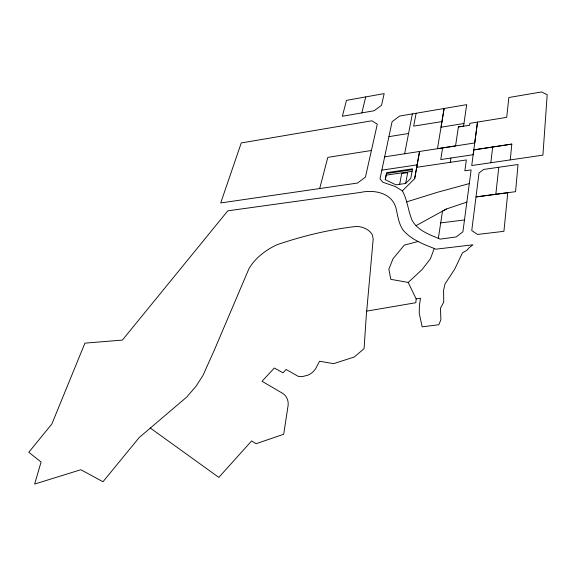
<?xml version="1.0" encoding="UTF-8"?>
<svg xmlns="http://www.w3.org/2000/svg" width="576" height="576" viewBox="0 0 576 576"><rect width="100%" height="100%" fill="white"/><g stroke="black" fill="none" stroke-linecap="round" stroke-linejoin="round"><path stroke-width="0.86" d="M417.96 241.524L404.294 245.131L392.983 258.79L388.872 269.208L390.794 279.338L408.204 282.442L416.138 298.908L415.858 302.717L366.696 311.119M510.257 159.898L511.819 144.094L473.796 149.875L471.73 165.535L542.916 155.138L547.2 94.694L541.57 91.944L508.86 97.51L506.707 117.346L469.822 123.336L469.548 125.359L458.395 126.893L455.544 145.922L384.667 156.852M495.828 194.299L498.773 167.27L518.04 164.506L515.556 191.671L475.999 196.934L471.751 230.566L477.504 234.446L503.921 231.322L507.766 192.694L475.999 196.934L479.016 173.009L483.602 169.445L498.773 167.27M490.846 162.734L492.682 146.988M402.365 190.858L414.648 178.697L416.714 167.306L466.358 159.941L464.861 170.798L471.132 169.906L462.91 231.754L456.264 236.93L440.158 239.126L438.35 238.334C428.638 234.338 417.794 230.27 412.258 220.68C408.103 210.996 407.534 200.117 402.365 190.858L395.186 186.502L382.745 182.203L380.016 178.826L392.09 121.694L399.593 116.064L466.69 104.652L463.579 126.173L458.395 126.893M438.35 238.334L442.505 211.14L446.436 208.994L466.877 202.082M450.302 162.324L450.95 158.018L473.17 154.728L477.504 122.076L474.732 142.963L437.479 148.702L444.11 108.497L441.029 127.224L463.946 123.494M442.591 147.917L440.762 159.559L450.95 158.018M416.714 167.306L419.566 151.474L414.648 178.697M405.634 183.47L410.782 178.38L412.546 168.833L386.618 172.663L385.178 179.626L395.95 184.846L405.634 183.47L407.671 172.678L401.731 173.549L399.643 184.32M416.124 113.249L413.654 126.137L441.95 121.586M404.64 153.77L412.358 113.904M385.279 179.676L386.568 173.484L412.387 169.682M371.419 150.487L365.443 177.084L357.538 183.046L220.716 202.946L241.258 142.949L371.858 120.78L377.294 124.193L371.419 150.487L327.83 157.37L319.666 188.554M361.85 112.896L374.17 110.743L381.557 105.257L384.163 93.6L346.471 100.382L342.36 116.266L361.85 112.896L365.717 96.919M150.329 428.054L218.83 477.396L251.618 440.928L256.061 443.729L283.687 434.261L288.13 405.374C288.634 400.925 286.862 396.209 283.118 393.624L262.044 381.29L274.298 368.035L283.061 372.83L286.092 369.461L298.246 376.358L302.018 376.69L308.088 375.113A13.759 9.893 -30.9 0 0 313.445 371.405L315.446 369.029L319.565 361.238L333.605 363.643L354.247 357.019L364.075 348.689L366.228 316.411L373.198 238.968L372.355 234.842A31.054 20.462 -26.2 0 0 356.645 226.382C329.573 229.478 302.767 235.922 276.97 244.75C265.709 249.998 255.535 257.76 249.034 268.502L214.618 349.445L202.968 375.444L196.092 386.201L186.667 397.123L139.248 437.486L102.989 481.738L80.856 469.728L34.639 484.056L41.083 462.024L28.8 452.275L51.847 424.001L84.938 343.145L122.393 340.078L227.801 210.83L360.518 192.42C374.162 189.432 391.853 192.722 396.029 208.159C397.786 215.784 398.621 223.855 403.337 230.371C411.487 239.702 422.993 244.08 434.239 248.465L430.474 258.682L422.021 269.618L408.204 282.442M416.045 225.662L446.436 208.994M406.627 201.881L437.522 192.262L469.318 183.593M388.93 136.656L408.571 133.474M416.138 298.908L420.487 298.238L419.414 305.604L419.242 313.351L422.172 326.844L438.804 324.742L440.892 319.759L440.46 308.218L443.729 302.119L443.585 290.174L445.061 283.838L454.673 269.23L462.478 252.835L466.711 250.387L469.433 247.471L472.968 244.8L435.816 249.192L434.239 248.465M473.796 149.875L511.819 144.094M381.859 170.136L417.132 164.88M386.222 175.133L412.085 171.338M440.734 222.905L464.472 219.953"/></g></svg>
